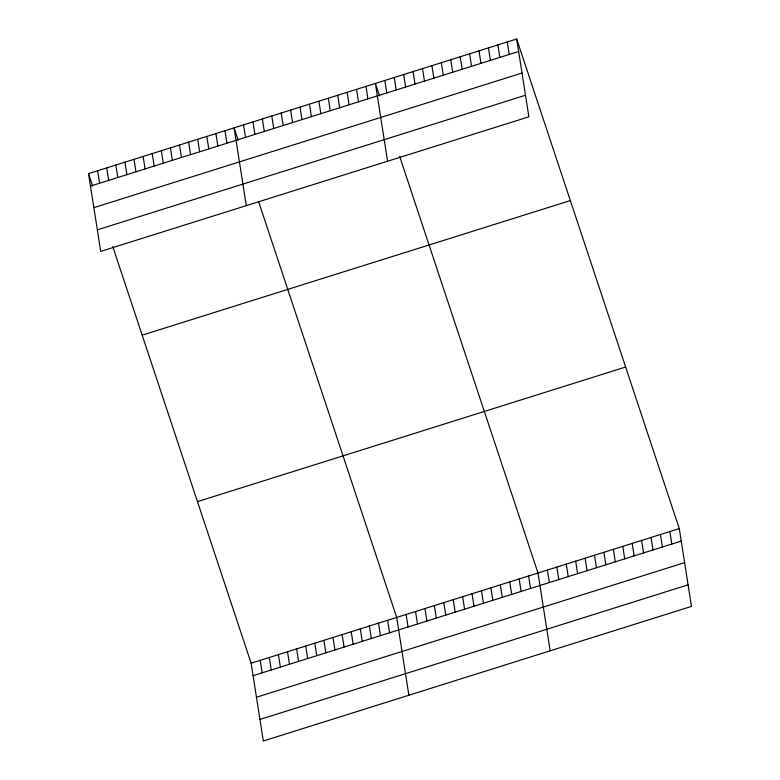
<?xml version="1.0" encoding="UTF-8"?>
<svg xmlns="http://www.w3.org/2000/svg" width="780" height="780" viewBox="0 0 780 780"><rect width="100%" height="100%" fill="white"/><g stroke="black" fill="none" stroke-linecap="round" stroke-linejoin="round"><path stroke-width="1.17" d="M516.692 39L528.879 116.805L100.718 251.404L88.53 173.608L516.692 39L679.283 528.596L691.47 606.392L263.308 741L251.121 663.195L112.749 246.529M90.49 186.089L518.651 51.49M93.863 207.646L522.025 73.037M97.334 229.856L525.505 95.248M142.184 335.166L570.356 200.567M197.467 501.628L625.628 367.029M251.121 663.195L679.283 528.596M253.081 675.685L681.242 541.086M256.454 697.242L684.616 562.633M259.925 719.443L688.096 584.844M379.499 95.764L375.404 83.421L387.582 161.216M399.623 156.351L537.995 573.017L550.173 650.812M238.202 140.176L234.107 127.842L246.285 205.637M258.697 201.893L396.698 617.428L408.876 695.233M88.53 173.608L92.625 185.942M669.864 531.56L671.824 544.04M660.445 534.514L662.405 547.004M651.027 537.478L652.987 549.968M641.608 540.442L643.568 552.932M632.19 543.397L634.14 555.886M622.771 546.361L624.721 558.85M613.353 549.325L615.303 561.815M603.925 552.289L605.885 564.769M594.506 555.243L596.466 567.733M507.273 41.964L509.233 54.454M585.088 558.207L587.048 570.697M497.854 44.918L499.814 57.408M575.669 561.171L577.629 573.661M488.436 47.882L490.396 60.372M566.251 564.125L568.21 576.615M479.017 50.846L480.977 63.336M556.832 567.089L558.782 579.579M469.599 53.81L471.549 66.29M547.414 570.053L549.364 582.543M460.18 56.764L462.13 69.254M450.762 59.728L452.712 72.218M528.577 575.971L530.527 588.461M441.344 62.692L443.293 75.182M519.149 578.935L521.108 591.425M431.915 65.647L433.875 78.136M509.73 581.899L511.69 594.389M422.497 68.611L424.456 81.101M500.311 584.864L502.271 597.343M413.078 71.575L415.038 84.064M490.893 587.818L492.853 600.308M403.66 74.539L405.619 87.029M481.474 590.782L483.434 603.271M394.241 77.493L396.191 89.983M472.056 593.746L474.006 606.236M384.823 80.457L386.773 92.947M462.637 596.7L464.587 609.19M453.219 599.664L455.169 612.154M365.986 86.385L367.936 98.865M443.791 602.628L445.75 615.118M356.558 89.339L358.517 101.829M434.372 605.592L436.332 618.072M347.139 92.303L349.099 104.793M424.954 608.546L426.913 621.036M337.721 95.267L339.68 107.757M415.535 611.51L417.495 624M328.302 98.221L330.262 110.711M406.117 614.474L408.077 626.964M318.883 101.186L320.843 113.675M309.465 104.149L311.415 116.639M387.601 620.295L389.552 632.785M300.046 107.114L301.997 119.593M378.505 623.152L380.455 635.642M290.628 110.068L292.578 122.558M369.398 626.018L371.358 638.498M281.2 113.032L283.16 125.522M360.302 628.875L362.261 641.365M271.781 115.996L273.741 128.486M351.205 631.732L353.165 644.221M262.363 118.95L264.322 131.44M342.108 634.598L344.058 647.088M252.944 121.914L254.904 134.404M333.011 637.455L334.961 649.945M243.526 124.878L245.486 137.368M323.905 640.312L325.865 652.801M314.808 643.178L316.768 655.668M225.011 130.699L226.96 143.189M305.711 646.035L307.671 658.525M215.914 133.555L217.864 146.045M296.615 648.901L298.565 661.381M206.807 136.422L208.767 148.912M287.518 651.758L289.468 664.248M197.71 139.279L199.67 151.768M278.421 654.615L280.371 667.105M188.614 142.136L190.573 154.625M269.315 657.481L271.274 669.962M179.517 145.002L181.467 157.492M260.218 660.338L262.177 672.828M170.42 147.859L172.37 160.349M161.314 150.725L163.274 163.205M152.217 153.582L154.177 166.072M143.12 156.439L145.08 168.928M134.024 159.305L135.974 171.795M124.927 162.162L126.877 174.652M115.83 165.019L117.78 177.508M106.723 167.885L108.683 180.375M97.627 170.742L99.587 183.232"/></g></svg>
